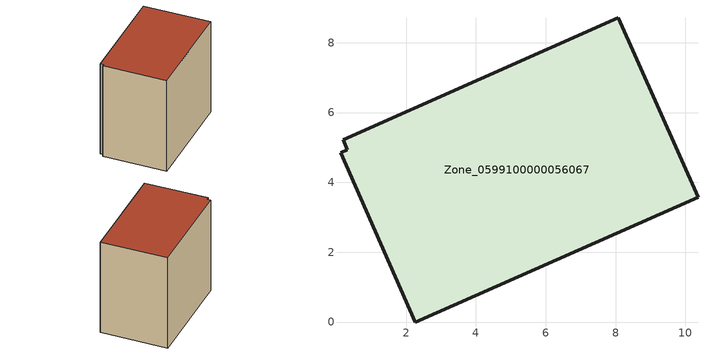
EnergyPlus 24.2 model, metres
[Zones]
Zone_0599100000056067
 floor ground (C_G): 0.32,4.93 0.2,5.22 8.08,8.71 10.36,3.57 2.27,0 0.12,4.85 z0
 wall outside (C_F): 2.27,0 10.36,3.57 8.08,8.71 0.2,5.22 0.32,4.93 0.12,4.85 2.27,0 z0:8.36
 roof outside (C_R): 0.32,4.93 0.12,4.85 2.27,0 10.36,3.57 8.08,8.71 0.2,5.22 z8.36
[BUILDING]
Pand.0599100000056067: North Axis=0; Terrain=City; Loads Convergence Tolerance Value=0.04; Temperature Convergence Tolerance Value=0.4; Solar Distribution=FullExterior; Maximum Number of Warmup Days=25; Minimum Number of Warmup Days=1
[Site:Location]
Rotterdam.The.Hague.AP_ZH_NLD Design_Conditions: Latitude=51.96; Longitude=4.45; Time Zone=1; Elevation=-4.5
[SITE:GROUNDTEMPERATURE:BUILDINGSURFACE]
18, 18, 18, 18, 18, 18, 18, 18, 18, 18, 18, 18
[MATERIAL] Thermal Absorptance=0.9; Solar Absorptance=0.7; Visible Absorptance=0.7
Name | Roughness | Thickness | Conductivity | Density | Specific Heat
G.TC.1975-1991 | MediumSmooth | 0.15 | 0.288461 | 540 | 1210
F.TC.1975-1991 | Rough | 0.3 | 0.230769 | 1920 | 840
R.TC.1975-1991 | MediumRough | 0.2 | 0.153846 | 1500 | 1000
[CONSTRUCTION]
C_G: G.TC.1975-1991
C_F: F.TC.1975-1991
C_R: R.TC.1975-1991
[ZONE]
Zone_0599100000056067: Type=1; Multiplier=1; Ceiling Height=Autocalculate; Volume=Autocalculate; Floor Area=autocalculate; Part of Total Floor Area=Yes
[ZONEINFILTRATION:DESIGNFLOWRATE]
Infil_Zone_0599100000056067: Zone or ZoneList or Space or SpaceList=Zone_0599100000056067; Schedule=AlwaysOn; Design Flow Rate Calculation Method=Flow/Area; Flow Rate per Floor Area=0.003; Constant Term Coefficient=1; Temperature Term Coefficient=0; Velocity Term Coefficient=0; Velocity Squared Term Coefficient=0
[HVACTEMPLATE:ZONE:IDEALLOADSAIRSYSTEM]
Zone_0599100000056067: Maximum Heating Supply Air Temperature=50; Minimum Cooling Supply Air Temperature=13; Maximum Heating Supply Air Humidity Ratio=0.0156; Minimum Cooling Supply Air Humidity Ratio=0.0077; Heating Limit=NoLimit; Cooling Limit=NoLimit; Dehumidification Control Type=ConstantSensibleHeatRatio; Cooling Sensible Heat Ratio=0.7; Dehumidification Setpoint=60; Humidification Control Type=None; Humidification Setpoint=30; Outdoor Air Method=None; Outdoor Air Flow Rate per Person=0.00944; Outdoor Air Flow Rate per Zone Floor Area=0; Outdoor Air Flow Rate per Zone=0; Demand Controlled Ventilation Type=None; Outdoor Air Economizer Type=NoEconomizer; Heat Recovery Type=None; Sensible Heat Recovery Effectiveness=0.7; Latent Heat Recovery Effectiveness=0.65
[ZONECONTROL:THERMOSTAT]
ThermostatControl_Zone_0599100000056067: Zone or ZoneList=Zone_0599100000056067; Control Type Schedule=DualSetpointControlType; Control 1=Thermostat_Zone_0599100000056067; Temperature Difference Between Cutout And Setpoint=0
[THERMOSTATSETPOINT:DUALSETPOINT]
Thermostat_Zone_0599100000056067: Heating Setpoint Temperature Schedule=HeatingSetpoint_Zone_0599100000056067; Cooling Setpoint Temperature Schedule=CoolingSetpoint_Zone_0599100000056067
[SCHEDULE:COMPACT]
HeatingSetpoint_Zone_0599100000056067: Through: 12/31, For: AllDays, Until: 24:00, 21
CoolingSetpoint_Zone_0599100000056067: Through: 12/31, For: AllDays, Until: 24:00, 24
DualSetpointControlType: Through: 12/31, For: AllDays, Until: 24:00, 4
AlwaysOn: Through: 12/31, For: AllDays, Until: 24:00, 1
